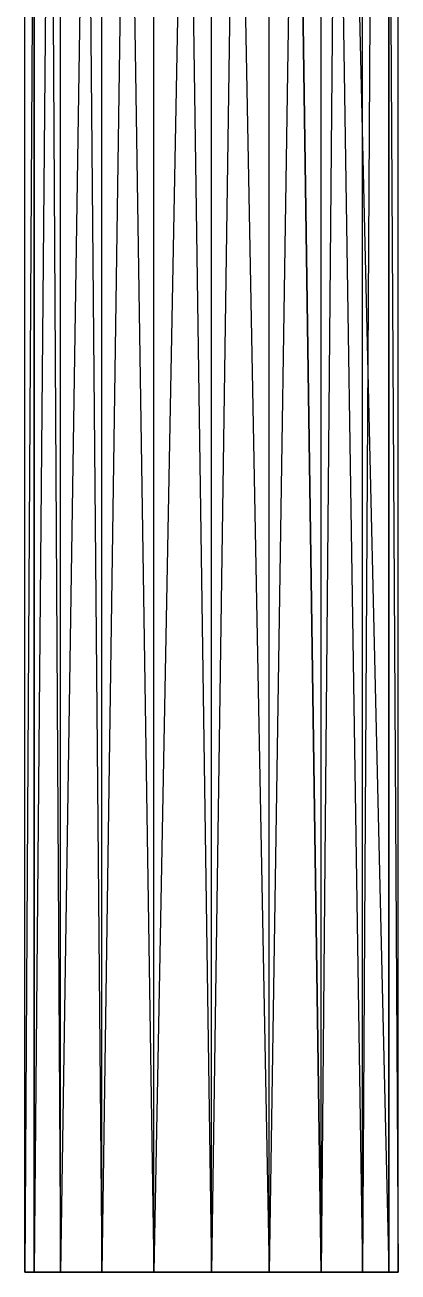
# Model space of a CAD drawing. Extents: x -14.5 to 19.3, y -2 to 15.6.
# Drawn here: x -10.868 to -10.468, y -2 to -0.663 of the extents above; entities that cross this region are included whole.
import ezdxf

# ---------------------------------------------------------------- set-up
doc = ezdxf.new("R2010")
doc.units = 0
doc.layers.add('UB3D', color=1, linetype='CONTINUOUS')

msp = doc.modelspace()

# ---------------------------------------------------------------- linework, layer by layer
at = {"layer": 'UB3D', "color": 254}
for points in [[(-10.7856, -2, 6.2578), (-10.7856, 6.15, 6.2578), (-10.8582, -2, 6.1578)], [(-10.7856, 6.15, 6.2578), (-10.8582, -2, 6.1578), (-10.8582, 6.15, 6.1578)], [(-10.8582, -2, 6.1578), (-10.8582, 6.15, 6.1578), (-10.8582, -2, 6.0342)], [(-10.8582, 6.15, 6.1578), (-10.8582, -2, 6.0342), (-10.8582, 6.15, 6.0342)], [(-10.8582, -2, 6.0342), (-10.8582, 6.15, 6.0342), (-10.7856, -2, 5.9342)], [(-10.8582, 6.15, 6.0342), (-10.7856, -2, 5.9342), (-10.7856, 6.15, 5.9342)], [(-10.668, -2, 6.296), (-10.668, 6.15, 6.296), (-10.7856, -2, 6.2578)], [(-10.668, 6.15, 6.296), (-10.7856, -2, 6.2578), (-10.7856, 6.15, 6.2578)], [(-10.7856, -2, 5.9342), (-10.7856, 6.15, 5.9342), (-10.668, -2, 5.896)], [(-10.7856, 6.15, 5.9342), (-10.668, -2, 5.896), (-10.668, 6.15, 5.896)], [(-10.668, -2, 5.896), (-10.668, 6.15, 5.896), (-10.5504, -2, 5.9342)], [(-10.668, 6.15, 5.896), (-10.5504, -2, 5.9342), (-10.668, 6.15, 5.9342)], [(-10.5504, -2, 5.9342), (-10.668, 6.15, 5.9342), (-10.4778, -2, 6.0342)], [(-10.668, 6.15, 5.9342), (-10.4778, -2, 6.0342), (-10.4778, 6.15, 6.0342)], [(-10.5504, -2, 6.2578), (-10.5504, 6.15, 6.2578), (-10.668, -2, 6.296)], [(-10.5504, 6.15, 6.2578), (-10.668, -2, 6.296), (-10.668, 6.15, 6.296)], [(-10.4778, -2, 6.1578), (-10.4778, 6.15, 6.1578), (-10.5504, -2, 6.2578)], [(-10.4778, 6.15, 6.1578), (-10.5504, -2, 6.2578), (-10.5504, 6.15, 6.2578)], [(-10.4778, -2, 6.0342), (-10.4778, 6.15, 6.0342), (-10.4778, -2, 6.1578)], [(-10.4778, 6.15, 6.0342), (-10.4778, -2, 6.1578), (-10.4778, 6.15, 6.1578)], [(-10.829801, -2, -5.9784), (-10.829801, 4.55, -5.9784), (-10.868001, -2, -6.096)], [(-10.829801, 4.55, -5.9784), (-10.868001, -2, -6.096), (-10.868001, 4.55, -6.096)], [(-10.868001, -2, -6.096), (-10.868001, 4.55, -6.096), (-10.829801, -2, -6.2136)], [(-10.868001, 4.55, -6.096), (-10.829801, -2, -6.2136), (-10.829801, 4.55, -6.2136)], [(-10.729801, -2, -5.9058), (-10.729801, 4.55, -5.9058), (-10.829801, -2, -5.9784)], [(-10.729801, 4.55, -5.9058), (-10.829801, -2, -5.9784), (-10.829801, 4.55, -5.9784)], [(-10.829801, -2, -6.2136), (-10.829801, 4.55, -6.2136), (-10.729801, -2, -6.2862)], [(-10.829801, 4.55, -6.2136), (-10.729801, -2, -6.2862), (-10.729801, 4.55, -6.2862)], [(-10.606201, -2, -5.9058), (-10.606201, 4.55, -5.9058), (-10.729801, -2, -5.9058)], [(-10.606201, 4.55, -5.9058), (-10.729801, -2, -5.9058), (-10.729801, 4.55, -5.9058)], [(-10.729801, -2, -6.2862), (-10.729801, 4.55, -6.2862), (-10.606201, -2, -6.2862)], [(-10.729801, 4.55, -6.2862), (-10.606201, -2, -6.2862), (-10.606201, 4.55, -6.2862)], [(-10.506201, -2, -5.9784), (-10.506201, 4.55, -6.096), (-10.606201, -2, -5.9058)], [(-10.506201, 4.55, -6.096), (-10.606201, -2, -5.9058), (-10.606201, 4.55, -5.9058)], [(-10.606201, -2, -6.2862), (-10.606201, 4.55, -6.2862), (-10.506201, -2, -6.2136)], [(-10.606201, 4.55, -6.2862), (-10.506201, -2, -6.2136), (-10.506201, 4.55, -6.2136)], [(-10.468001, -2, -6.096), (-10.468001, 4.55, -6.096), (-10.506201, -2, -5.9784)], [(-10.468001, 4.55, -6.096), (-10.506201, -2, -5.9784), (-10.506201, 4.55, -6.096)], [(-10.506201, -2, -6.2136), (-10.506201, 4.55, -6.2136), (-10.468001, -2, -6.096)], [(-10.506201, 4.55, -6.2136), (-10.468001, -2, -6.096), (-10.468001, 4.55, -6.096)], [(-10.668001, -2, -6.096), (-10.829801, -2, -5.9784), (-10.868001, -2, -6.096)], [(-10.668001, -2, -6.096), (-10.868001, -2, -6.096), (-10.829801, -2, -6.2136)], [(-10.668, -2, 6.096), (-10.7856, -2, 6.2578), (-10.8582, -2, 6.1578)], [(-10.668, -2, 6.096), (-10.8582, -2, 6.1578), (-10.8582, -2, 6.0342)], [(-10.668, -2, 6.096), (-10.8582, -2, 6.0342), (-10.7856, -2, 5.9342)], [(-10.668001, -2, -6.096), (-10.729801, -2, -5.9058), (-10.829801, -2, -5.9784)], [(-10.668001, -2, -6.096), (-10.829801, -2, -6.2136), (-10.729801, -2, -6.2862)], [(-10.668, -2, 6.096), (-10.668, -2, 6.296), (-10.7856, -2, 6.2578)], [(-10.668, -2, 6.096), (-10.7856, -2, 5.9342), (-10.668, -2, 5.896)], [(-10.668001, -2, -6.096), (-10.606201, -2, -5.9058), (-10.729801, -2, -5.9058)], [(-10.668001, -2, -6.096), (-10.729801, -2, -6.2862), (-10.606201, -2, -6.2862)], [(-10.668001, -2, -6.096), (-10.468001, -2, -6.096), (-10.506201, -2, -5.9784)], [(-10.668001, -2, -6.096), (-10.506201, -2, -5.9784), (-10.606201, -2, -5.9058)], [(-10.668001, -2, -6.096), (-10.606201, -2, -6.2862), (-10.506201, -2, -6.2136)], [(-10.668001, -2, -6.096), (-10.506201, -2, -6.2136), (-10.468001, -2, -6.096)], [(-10.668, -2, 6.096), (-10.668, -2, 5.896), (-10.5504, -2, 5.9342)], [(-10.668, -2, 6.096), (-10.5504, -2, 5.9342), (-10.4778, -2, 6.0342)], [(-10.668, -2, 6.096), (-10.4778, -2, 6.0342), (-10.4778, -2, 6.1578)], [(-10.668, -2, 6.096), (-10.4778, -2, 6.1578), (-10.5504, -2, 6.2578)], [(-10.668, -2, 6.096), (-10.5504, -2, 6.2578), (-10.668, -2, 6.296)]]:
    msp.add_3dface(points, dxfattribs=at)

doc.saveas('drawing.dxf')
